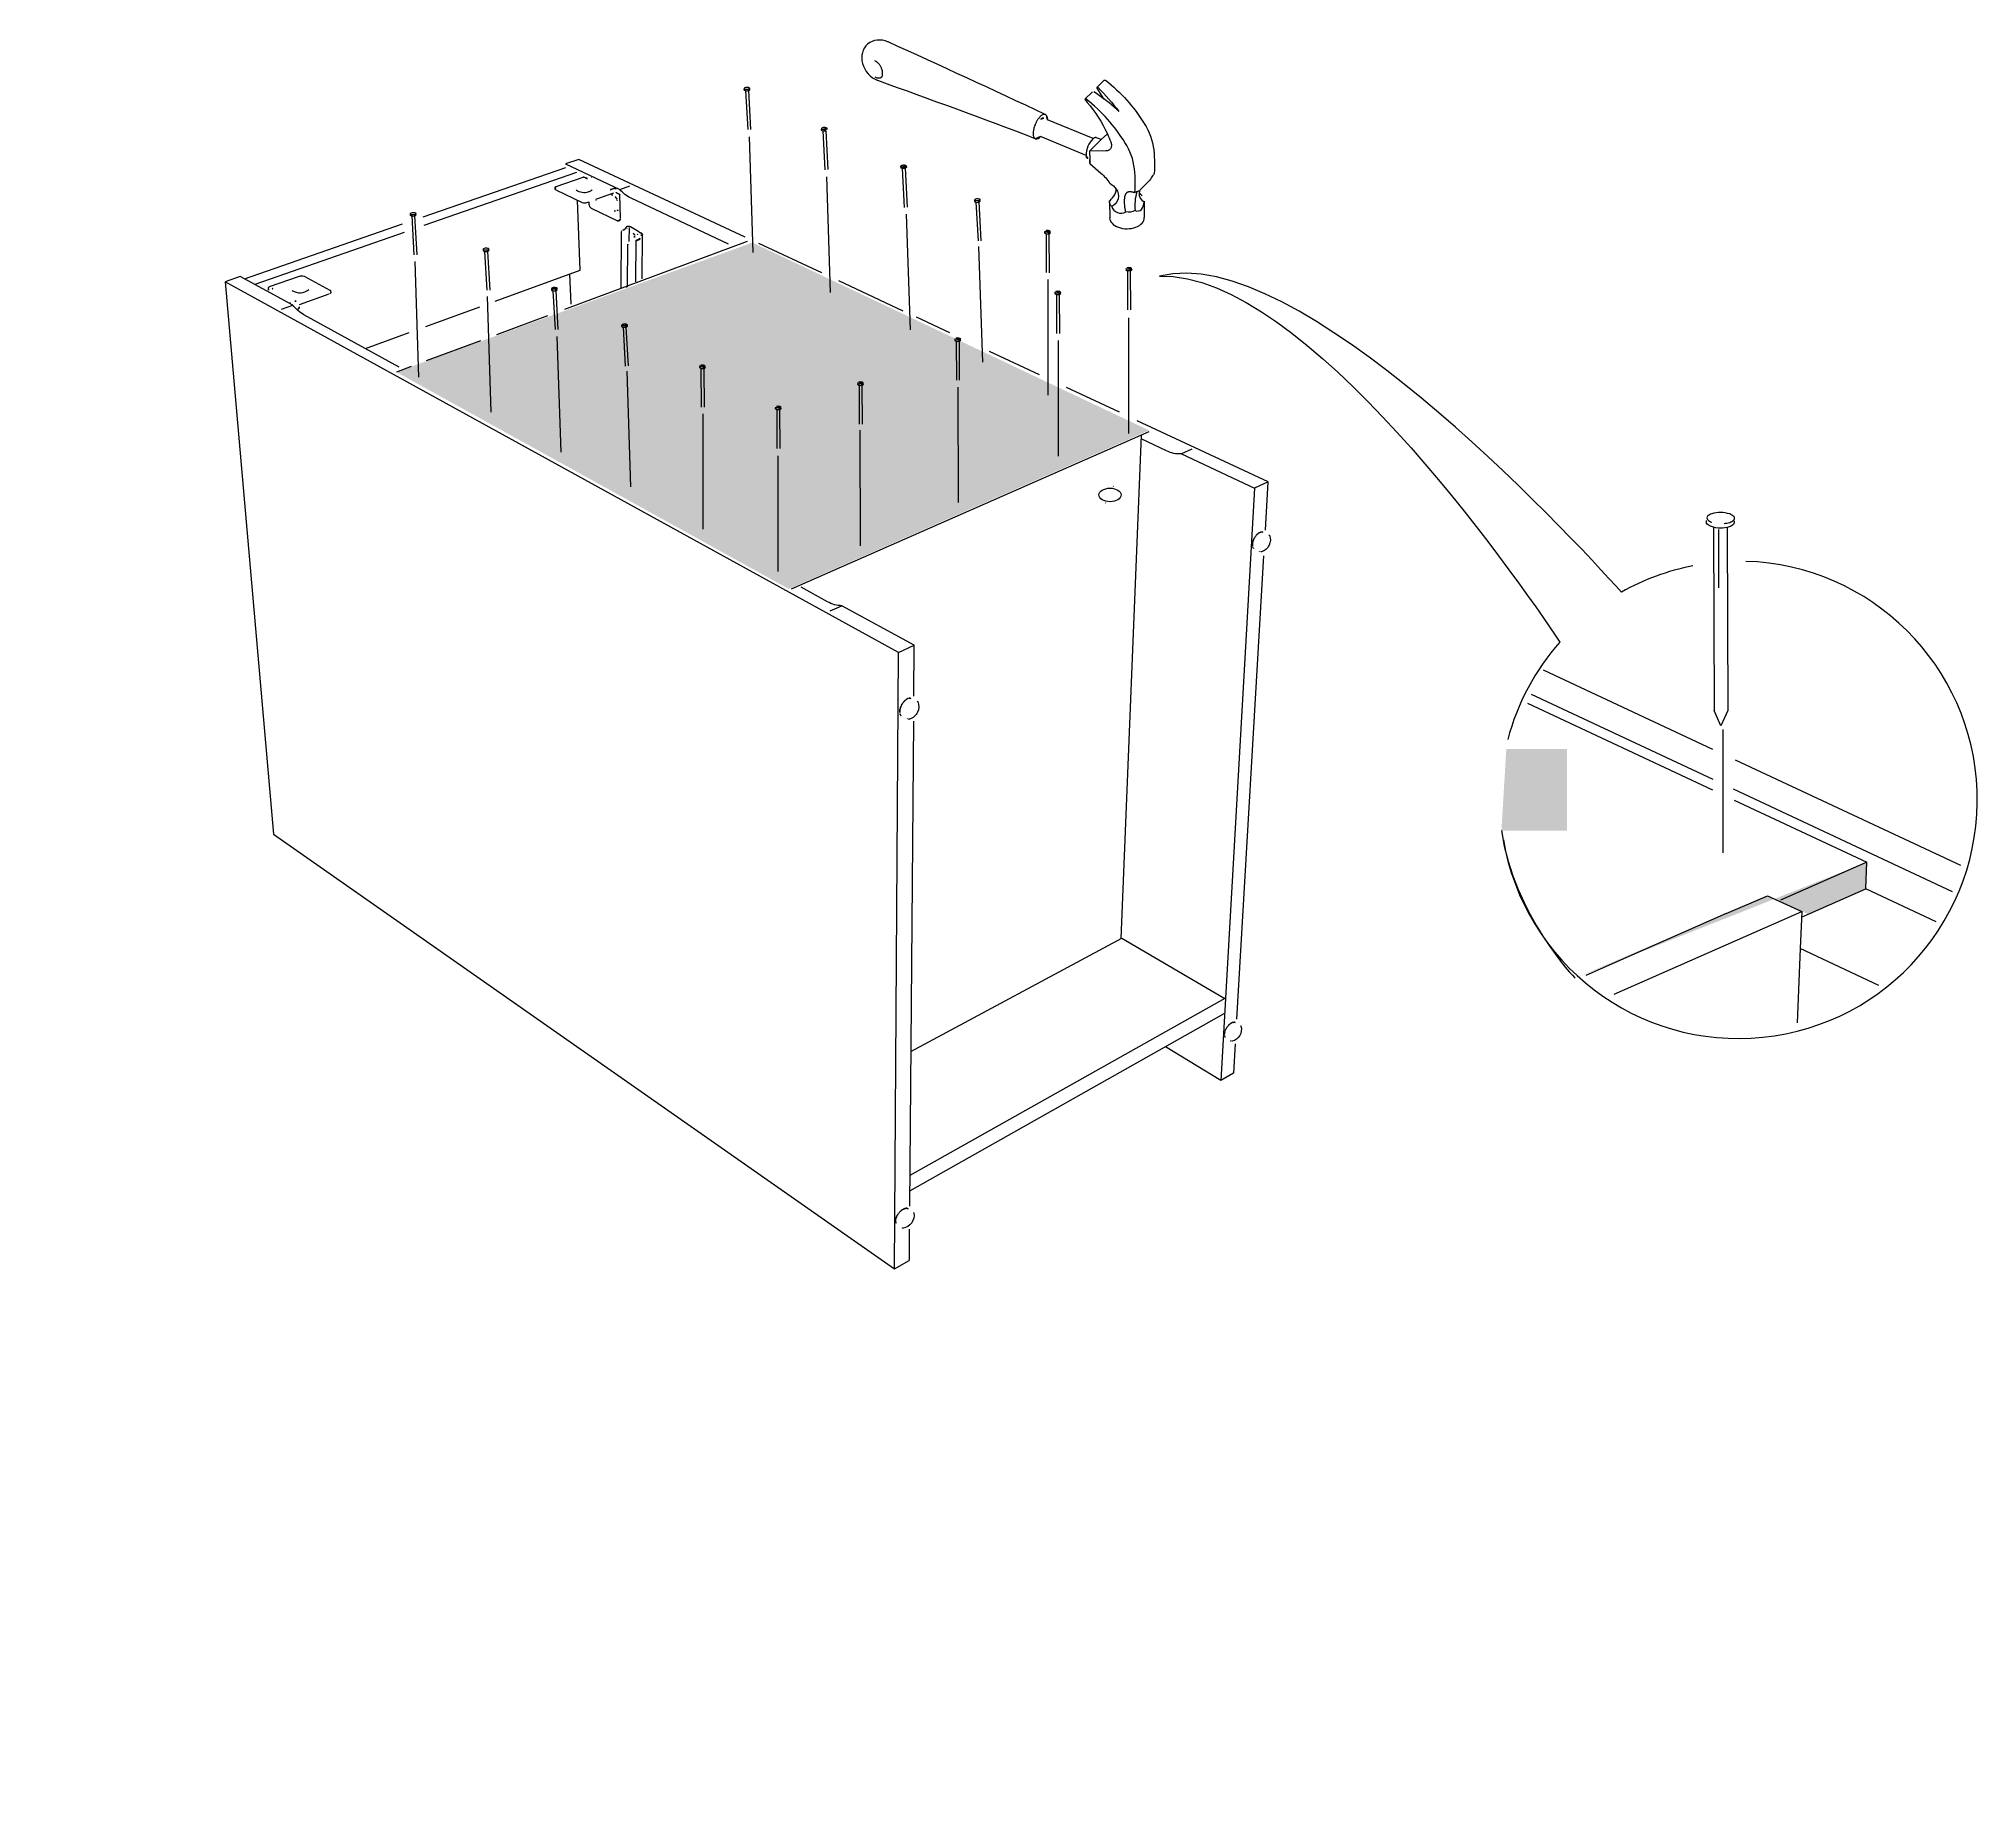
# Model space of a CAD drawing. Header units: metres. Extents: x -30.9 to 24.7, y -10.3 to 6.8.
# Drawn here: x -5.486 to -2.389, y -4.006 to -1.215 of the extents above; entities that cross this region are included whole.
import ezdxf

# ---------------------------------------------------------------- set-up
doc = ezdxf.new("R2010")
doc.units = ezdxf.units.M
doc.header["$MEASUREMENT"] = 0
doc.layers.add('PDF_Working_Num_Penna__1_Num_Penna__1', color=7, linetype='Continuous', lineweight=18, true_color=0xd1d2d4)
doc.layers.add('PDF_Working_Num_Penna__7_Num_Penna__7', color=7, linetype='Continuous', lineweight=18)
doc.styles.add('GENERATED_STYLE_1', font='')
doc.styles.get('GENERATED_STYLE_1').set_extended_font_data('Arial')

msp = doc.modelspace()

# ---------------------------------------------------------------- hatches: boundary and pattern name
at = {"layer": 'PDF_Working_Num_Penna__1_Num_Penna__1', "linetype": 'Continuous', "lineweight": 18, "true_color": 0xd1d2d4}
for points in [[(-3.712, -1.8409), (-4.3457, -1.5409), (-4.9145, -1.7478), (-4.2874, -2.0944)], [(-3.141, -2.35), (-3.1488, -2.4805), (-3.0441, -2.4805), (-3.0441, -2.35)], [(-2.7123, -2.5896), (-2.6576, -2.6147), (-2.5665, -2.5734), (-2.565, -2.5311)], [(-2.7235, -2.5845), (-3.0312, -2.7163), (-2.7123, -2.5896)]]:
    msp.add_hatch(color=254, dxfattribs=at).paths.add_polyline_path(points)

# ---------------------------------------------------------------- linework, layer by layer
at = {"layer": 'PDF_Working_Num_Penna__7_Num_Penna__7', "color": 7, "linetype": 'Continuous', "lineweight": 18, "flags": 128}
for points in [[(-3.8776, -1.3363, 0.004032), (-4.1289, -1.2202), (-4.1291, -1.2201), (-4.1296, -1.2199), (-4.1301, -1.2198)], [(-3.8755, -1.3383), (-3.8758, -1.3378), (-3.8762, -1.3374), (-3.8765, -1.3371), (-3.8768, -1.3368), (-3.8772, -1.3365), (-3.8776, -1.3363, 0.293827), (-3.8857, -1.3396), (-3.8864, -1.3402), (-3.887, -1.3409), (-3.8876, -1.3416), (-3.8882, -1.3424), (-3.8888, -1.3432), (-3.8894, -1.344), (-3.89, -1.3449), (-3.8905, -1.3458), (-3.891, -1.3466), (-3.8915, -1.3475), (-3.892, -1.3483), (-3.8924, -1.3492), (-3.8928, -1.3501), (-3.8933, -1.351), (-3.8937, -1.352), (-3.894, -1.3529), (-3.8947, -1.3546), (-3.8953, -1.3563), (-3.8958, -1.3581), (-3.896, -1.359), (-3.8962, -1.3598), (-3.8964, -1.3607), (-3.8965, -1.3615), (-3.8967, -1.3623), (-3.8968, -1.3632), (-3.8969, -1.364), (-3.897, -1.3648), (-3.897, -1.3656), (-3.897, -1.3663), (-3.897, -1.3671), (-3.897, -1.3679), (-3.897, -1.3687), (-3.8969, -1.3694), (-3.8968, -1.37), (-3.8966, -1.3706), (-3.8965, -1.3712), (-3.8963, -1.3718), (-3.896, -1.3723), (-3.8958, -1.3729), (-3.8955, -1.3733), (-3.8952, -1.3737), (-3.8948, -1.3741), (-3.8944, -1.3744), (-3.894, -1.3747), (-3.8936, -1.3749, 0.005278), (-4.1454, -1.2821), (-4.1452, -1.2821)], [(-3.8023, -1.2999), (-3.8143, -1.3117), (-3.8108, -1.3168, -0.067106), (-3.7785, -1.3669), (-3.7771, -1.3702), (-3.7757, -1.3734), (-3.7743, -1.3767), (-3.7731, -1.38), (-3.7726, -1.3814), (-3.7723, -1.3828), (-3.7721, -1.3842), (-3.772, -1.3855), (-3.7721, -1.3868), (-3.7723, -1.388), (-3.7726, -1.3892), (-3.773, -1.3902), (-3.7736, -1.3912), (-3.7743, -1.392), (-3.7751, -1.3927), (-3.7761, -1.3933), (-3.7771, -1.3938), (-3.7782, -1.3942), (-3.7794, -1.3944), (-3.7807, -1.3945), (-3.8068, -1.3947)], [(-3.7954, -1.2932), (-3.7934, -1.2933, -0.041353), (-3.7603, -1.3314), (-3.764, -1.3278), (-3.7678, -1.3243), (-3.7717, -1.3209), (-3.7757, -1.3175), (-3.7797, -1.3142), (-3.7839, -1.311), (-3.7866, -1.3068), (-3.7894, -1.3027), (-3.7923, -1.2986), (-3.7954, -1.2932), (-3.7834, -1.2814), (-3.7812, -1.2813, -0.08518), (-3.7195, -1.3507, -0.115403), (-3.7043, -1.3928), (-3.7038, -1.3983), (-3.7035, -1.4038), (-3.7033, -1.4092), (-3.7032, -1.4146), (-3.7032, -1.4199), (-3.7034, -1.4252), (-3.7037, -1.4304), (-3.705, -1.4324), (-3.7062, -1.4342), (-3.7073, -1.4359), (-3.7084, -1.4377), (-3.7096, -1.4396), (-3.7109, -1.4417), (-3.7263, -1.4568), (-3.7266, -1.4577), (-3.7269, -1.4584), (-3.7271, -1.4591), (-3.7273, -1.4598), (-3.7275, -1.4605), (-3.7276, -1.4613, 0.318388), (-3.7197, -1.4756), (-3.7196, -1.4754), (-3.7196, -1.4751), (-3.7196, -1.4747), (-3.7196, -1.4745), (-3.7194, -1.5009)], [(-3.7281, -1.4587), (-3.7293, -1.459), (-3.7303, -1.4593), (-3.7313, -1.4596), (-3.7323, -1.4599), (-3.7334, -1.4603), (-3.7345, -1.4607), (-3.7343, -1.4555), (-3.7341, -1.4502), (-3.734, -1.4449), (-3.7341, -1.4396), (-3.7343, -1.4341), (-3.7347, -1.4287), (-3.7351, -1.4232, 0.115121), (-3.7503, -1.381, 0.085167), (-3.8121, -1.3116), (-3.8143, -1.3117)], [(-3.8012, -1.3748, 0.213584), (-3.8124, -1.4018), (-3.8854, -1.3715)], [(-4.3838, -1.5435), (-4.5395, -1.47, -0.09759), (-4.5576, -1.4559), (-4.5416, -1.4503)], [(-3.7888, -1.43), (-3.7867, -1.4318), (-3.7848, -1.4337), (-3.7829, -1.4357), (-3.7811, -1.4377), (-3.7794, -1.4398), (-3.7778, -1.4419), (-3.7762, -1.4441), (-3.7759, -1.4443), (-3.7757, -1.4446), (-3.7754, -1.4449), (-3.7751, -1.4452), (-3.7748, -1.4456), (-3.7745, -1.446, -0.093121), (-3.7642, -1.4554)], [(-4.6598, -1.4566), (-4.6175, -1.4768, 0.176788), (-4.6102, -1.477), (-4.607, -1.4759), (-4.6069, -1.4794, 0.256606), (-4.6035, -1.4857), (-4.5613, -1.5059)], [(-4.6018, -1.4565), (-4.6019, -1.4567), (-4.6021, -1.4569), (-4.6025, -1.4575), (-4.6031, -1.4579), (-4.6037, -1.4584), (-4.6045, -1.4588), (-4.6054, -1.4592), (-4.6063, -1.4596), (-4.6069, -1.4598), (-4.6076, -1.46, -0.24708), (-4.6271, -1.4573)], [(-3.7714, -1.4834, 0.484203), (-3.749, -1.4919), (-3.7493, -1.4905), (-3.7496, -1.489), (-3.7498, -1.4876), (-3.7501, -1.4862), (-3.7503, -1.4847), (-3.7505, -1.4833), (-3.7506, -1.482), (-3.7508, -1.4806), (-3.7509, -1.4793), (-3.7509, -1.4781), (-3.751, -1.4769), (-3.751, -1.4757), (-3.751, -1.4746), (-3.751, -1.4734), (-3.751, -1.4724), (-3.7509, -1.4713), (-3.7508, -1.4704), (-3.7507, -1.4695), (-3.7506, -1.4686), (-3.7505, -1.4678), (-3.7503, -1.467), (-3.7501, -1.4662), (-3.7499, -1.4655), (-3.7497, -1.4649), (-3.7494, -1.4642), (-3.7492, -1.4636), (-3.7489, -1.4631), (-3.7486, -1.4626), (-3.7483, -1.4621), (-3.7479, -1.4617), (-3.7475, -1.4613), (-3.7472, -1.4609), (-3.7467, -1.4606), (-3.7463, -1.4603), (-3.7458, -1.46), (-3.7453, -1.4598), (-3.7448, -1.4596), (-3.7443, -1.4595), (-3.7432, -1.4593), (-3.7425, -1.4593), (-3.7419, -1.4593), (-3.7411, -1.4594), (-3.7404, -1.4595), (-3.7397, -1.4596), (-3.7389, -1.4598), (-3.7381, -1.46), (-3.7372, -1.4603), (-3.7359, -1.4605), (-3.7345, -1.4607)], [(-3.7313, -1.4596, 0.101066), (-3.7341, -1.4898, -0.203079), (-3.749, -1.4919)], [(-4.5261, -1.5246), (-4.5262, -1.5243), (-4.5264, -1.524), (-4.5267, -1.5237), (-4.527, -1.5235), (-4.5406, -1.5159, 0.214948), (-4.5472, -1.5159), (-4.5473, -1.516), (-4.5475, -1.5162)], [(-4.9099, -1.7398), (-5.0622, -1.6563, -0.091963), (-5.0801, -1.6409), (-5.1639, -1.5951), (-5.1879, -1.6034), (-5.1107, -2.4862), (-4.1184, -3.181), (-4.0953, -3.1677)], [(-5.1191, -1.6146), (-5.1191, -1.614), (-5.119, -1.6134), (-5.1188, -1.6129), (-5.1184, -1.6123), (-5.118, -1.6119), (-5.1176, -1.6115), (-5.1171, -1.6113), (-5.0695, -1.5946, -0.189379), (-5.0619, -1.5948), (-5.0206, -1.617), (-5.0202, -1.6172), (-5.0199, -1.6175), (-5.0197, -1.6179), (-5.0196, -1.6182), (-5.0194, -1.6207)], [(-3.6437, -1.8712), (-3.6602, -1.8786, -0.133244), (-3.6839, -1.8737), (-3.7246, -1.8545)], [(-2.7929, -1.9898, 0.047478), (-2.7841, -1.988, 0.115042), (-2.7775, -1.9842, 0.425993), (-2.7775, -1.9786, 0.113937), (-2.7841, -1.9746, 0.077604), (-2.7985, -1.9722, 0.078654), (-2.8128, -1.9743, 0.116517), (-2.8194, -1.9781, 0.427215), (-2.8194, -1.9836, 0.113212), (-2.8128, -1.9876)], [(-3.5203, -2.008), (-3.5199, -2.0083), (-3.5197, -2.0084), (-3.5195, -2.0086, -0.446503), (-3.5323, -2.035), (-3.5329, -2.035), (-3.5332, -2.035)], [(-2.7769, -1.9855), (-2.7769, -1.9885, -0.205658), (-2.7781, -1.9913, -0.116181), (-2.7847, -1.9951, -0.078952), (-2.799, -1.9972, -0.077372), (-2.8134, -1.9947, -0.113407), (-2.82, -1.9908, -0.200554), (-2.8212, -1.988), (-2.8212, -1.9849)], [(-4.0877, -2.2659), (-4.087, -2.1842), (-4.2025, -2.1211, -0.137627), (-4.2255, -2.1148), (-4.2678, -2.0917)], [(-4.0822, -2.2738), (-4.0818, -2.2741), (-4.0815, -2.2742), (-4.0813, -2.2744, -0.446468), (-4.0949, -2.3024), (-4.0956, -2.3023), (-4.0958, -2.3023)], [(-3.5657, -2.7923), (-3.5654, -2.7926), (-3.5652, -2.7927), (-3.5651, -2.793, -0.433373), (-3.5792, -2.8172), (-3.5798, -2.8171), (-3.58, -2.8171)], [(-4.0883, -3.0909), (-4.088, -3.0912), (-4.0878, -3.0913), (-4.0877, -3.0916, -0.433731), (-4.105, -3.1158), (-4.1056, -3.1156), (-4.1058, -3.1156)]]:
    msp.add_lwpolyline(points, format="xyb", dxfattribs=at)
for points in [[(-4.1499, -1.2763), (-4.1489, -1.2767), (-4.1479, -1.2771), (-4.147, -1.2774), (-4.146, -1.2776), (-4.1452, -1.2778), (-4.1443, -1.2779), (-4.1435, -1.2779), (-4.1428, -1.2779), (-4.1421, -1.2778), (-4.1415, -1.2777), (-4.141, -1.2775), (-4.1404, -1.2773), (-4.1399, -1.277), (-4.1395, -1.2767), (-4.1391, -1.2763), (-4.1387, -1.2758), (-4.1384, -1.2753), (-4.1382, -1.2748), (-4.138, -1.2742), (-4.1378, -1.2736), (-4.1377, -1.2729), (-4.1376, -1.2722), (-4.1375, -1.2715), (-4.1375, -1.2707), (-4.1375, -1.27), (-4.1376, -1.2691), (-4.1377, -1.2683), (-4.1379, -1.2675), (-4.138, -1.2666), (-4.1383, -1.2657), (-4.1385, -1.2648), (-4.1388, -1.2639), (-4.1392, -1.2629), (-4.1396, -1.2619), (-4.14, -1.261), (-4.1405, -1.26), (-4.141, -1.259), (-4.1416, -1.2581), (-4.1422, -1.2572), (-4.1428, -1.2564), (-4.1436, -1.2554), (-4.1444, -1.2546), (-4.1452, -1.2537), (-4.1461, -1.253), (-4.147, -1.2523), (-4.148, -1.2517), (-4.149, -1.2511), (-4.15, -1.2507)], [(-4.3566, -1.2981), (-4.3532, -1.3603)], [(-4.3519, -1.2979), (-4.3485, -1.3601)], [(-3.7999, -1.2997), (-3.7958, -1.3024), (-3.7918, -1.3052), (-3.7878, -1.308), (-3.7839, -1.311)], [(-4.2331, -1.3622), (-4.2297, -1.4244)], [(-4.2284, -1.3621), (-4.225, -1.4242)], [(-3.7957, -1.3733), (-3.7963, -1.3731), (-3.7971, -1.373), (-3.7978, -1.3731), (-3.7986, -1.3734), (-3.7995, -1.3737), (-3.8003, -1.3742), (-3.8012, -1.3748), (-3.8742, -1.3445)], [(-4.3442, -1.5568), (-4.3504, -1.3721)], [(-3.7882, -1.3764), (-3.8068, -1.3947), (-3.8067, -1.408)], [(-3.7785, -1.3669), (-3.7882, -1.3764), (-3.7957, -1.3733)], [(-4.8715, -1.4996), (-4.6439, -1.4207)], [(-4.6228, -1.4079), (-4.6441, -1.4152)], [(-4.6441, -1.4152), (-4.5576, -1.4559)], [(-4.3572, -1.5322), (-4.6228, -1.4079)], [(-4.1064, -1.4224), (-4.103, -1.4846)], [(-4.1017, -1.4222), (-4.0983, -1.4844)], [(-3.8067, -1.4145), (-3.7888, -1.43)], [(-4.6268, -1.4288), (-4.8707, -1.5138)], [(-4.659, -1.4513), (-4.6159, -1.4362), (-4.6155, -1.4361), (-4.6151, -1.4361), (-4.6148, -1.4362)], [(-4.2207, -1.6206), (-4.2269, -1.4359)], [(-4.6208, -1.5848), (-4.6251, -1.4732)], [(-4.5674, -1.4618), (-4.5962, -1.472)], [(-4.5562, -1.502), (-4.5574, -1.4647)], [(-3.9885, -1.4761), (-3.9851, -1.5383)], [(-3.9838, -1.4759), (-3.9804, -1.5381)], [(-3.7749, -1.4751), (-3.7747, -1.5012)], [(-5.1572, -1.5987), (-4.9049, -1.5112)], [(-4.89, -1.4983), (-4.8866, -1.5605)], [(-4.8853, -1.4981), (-4.8819, -1.5603)], [(-4.543, -1.5386), (-4.5426, -1.5384), (-4.5423, -1.5382), (-4.5421, -1.5169)], [(-4.0932, -1.6803), (-4.0994, -1.4956)], [(-4.9021, -1.5247), (-5.1407, -1.6078)], [(-4.3541, -1.5393), (-4.6458, -1.6478)], [(-4.5553, -1.6136), (-4.5549, -1.5232)], [(-4.545, -1.6117), (-4.5447, -1.5444)], [(-4.5319, -1.6036), (-4.5315, -1.5373)], [(-4.5218, -1.5989), (-4.5213, -1.5273)], [(-4.2349, -1.5895), (-4.3354, -1.5424)], [(-3.9777, -1.7321), (-3.9839, -1.5474)], [(-3.8765, -1.5266), (-3.8763, -1.5889)], [(-3.8718, -1.5267), (-3.8716, -1.589)], [(-4.8785, -1.7561), (-4.8847, -1.5713)], [(-4.7735, -1.5551), (-4.7701, -1.6172)], [(-4.7688, -1.5549), (-4.7654, -1.6171)], [(-4.1184, -3.181), (-4.1124, -2.1959), (-5.1879, -1.6034)], [(-4.7568, -1.6346), (-4.6208, -1.5848)], [(-4.6352, -1.6394), (-4.6371, -1.5908)], [(-4.1047, -1.6504), (-4.2076, -1.6022)], [(-3.873, -1.7845), (-3.8732, -1.5997)], [(-3.7465, -1.586), (-3.7463, -1.6483)], [(-3.7418, -1.5861), (-3.7416, -1.6483)], [(-5.0982, -1.6473), (-5.0801, -1.6409)], [(-5.0694, -1.6397), (-5.0217, -1.6228)], [(-4.7629, -1.8119), (-4.7691, -1.6271)], [(-4.6644, -1.6178), (-4.661, -1.68)], [(-4.6597, -1.6176), (-4.6563, -1.6798)], [(-3.86, -1.6238), (-3.8598, -1.686)], [(-3.8553, -1.6238), (-3.8551, -1.6861)], [(-4.8674, -1.675), (-4.7811, -1.6435)], [(-4.6733, -1.658), (-4.7548, -1.6883)], [(-4.0302, -1.6852), (-4.0835, -1.6603)], [(-3.7441, -1.846), (-3.7443, -1.6613)], [(-4.9637, -1.7103), (-4.8939, -1.6847)], [(-4.78, -1.6977), (-4.8669, -1.73)], [(-4.6514, -1.8756), (-4.6576, -1.6909)], [(-4.5524, -1.6761), (-4.549, -1.7383)], [(-4.5477, -1.6759), (-4.5442, -1.7381)], [(-4.0199, -1.6985), (-4.0197, -1.7607)], [(-4.0152, -1.6985), (-4.015, -1.7608)], [(-3.8566, -1.8824), (-3.8568, -1.6976)], [(-3.8868, -1.7523), (-3.9667, -1.715)], [(-4.8908, -1.7389), (-4.9145, -1.7478)], [(-4.5398, -1.9314), (-4.546, -1.7466)], [(-4.4278, -1.7418), (-4.4276, -1.8041)], [(-4.4231, -1.7419), (-4.4229, -1.8041)], [(-4.1753, -1.7687), (-4.1751, -1.831)], [(-4.1706, -1.7688), (-4.1704, -1.831)], [(-4.0165, -1.9565), (-4.0167, -1.7718)], [(-3.7591, -1.8121), (-3.8438, -1.7725)], [(-4.4243, -1.9991), (-4.4245, -1.8144)], [(-4.3068, -1.8075), (-4.3066, -1.8698)], [(-4.3021, -1.8076), (-4.3019, -1.8699)], [(-3.5258, -2.0004), (-3.5213, -1.9234), (-3.7306, -1.8255)], [(-4.2834, -2.0942), (-3.7118, -1.8427)], [(-4.1731, -2.0257), (-4.1733, -1.8409)], [(-3.7243, -1.8484), (-3.7568, -2.6529)], [(-4.3045, -2.0664), (-4.3047, -1.8816)], [(-3.6602, -1.8786), (-3.5433, -1.9336)], [(-3.5433, -1.9336), (-3.5971, -2.8797)], [(-3.5213, -1.9234), (-3.5433, -1.9336)], [(-2.8101, -1.9957), (-2.8091, -2.2884)], [(-2.8019, -1.9993), (-2.8018, -2.0925)], [(-2.788, -1.996), (-2.787, -2.2887)], [(-3.5717, -2.7818), (-3.5282, -2.0412)], [(-4.2214, -2.1296), (-4.2025, -2.1211)], [(-4.1124, -2.1959), (-4.087, -2.1842)], [(-2.8111, -2.3508), (-3.0816, -2.2242)], [(-3.1069, -2.2769), (-2.8115, -2.4155)], [(-2.8103, -2.399), (-3.1009, -2.2628)], [(-2.798, -2.313), (-2.8091, -2.2884)], [(-2.787, -2.2887), (-2.798, -2.313)], [(-4.088, -2.3058), (-4.0946, -3.0805)], [(-2.7951, -2.3189), (-2.7951, -2.5161)], [(-2.4149, -2.5362), (-2.7748, -2.3678)], [(-2.4279, -2.5783), (-2.778, -2.4141)], [(-2.7769, -2.4317), (-2.565, -2.5311)], [(-2.6693, -2.6186), (-2.5665, -2.5734), (-2.565, -2.5311), (-2.703, -2.5917)], [(-2.7895, -2.6132), (-2.7235, -2.5845), (-2.669, -2.6098)], [(-2.4539, -2.6262), (-2.5665, -2.5734)], [(-2.7895, -2.6132), (-3.0138, -2.7118)], [(-2.9689, -2.7417), (-2.669, -2.6098)], [(-2.669, -2.6098), (-2.6714, -2.6689)], [(-4.0925, -2.8336), (-3.7554, -2.6522)], [(-3.7554, -2.6522), (-3.591, -2.7488)], [(-2.6714, -2.6689), (-2.6762, -2.7877)], [(-2.5456, -2.7281), (-2.6713, -2.6689)], [(-3.591, -2.7488), (-4.0942, -3.0315)], [(-3.5924, -2.7733), (-4.0944, -3.0568)], [(-3.5971, -2.8797), (-3.6857, -2.8259)], [(-3.574, -2.8214), (-3.5768, -2.8679), (-3.5971, -2.8797)], [(-4.0949, -3.1176), (-4.0953, -3.1677)]]:
    msp.add_lwpolyline(points, dxfattribs=at)
for points in [[(-4.3591, -1.2959), (-4.3591, -1.2966, 0.197813), (-4.3588, -1.2971, 0.115026), (-4.3573, -1.2979, 0.157668), (-4.3511, -1.2977, 0.113151), (-4.3499, -1.2968, 0.206615), (-4.3497, -1.2962)], [(-4.3496, -1.2947, 0.203961), (-4.3499, -1.2941, 0.115199), (-4.3514, -1.2933, 0.077008), (-4.3544, -1.293, 0.080595), (-4.3575, -1.2936, 0.116144), (-4.3588, -1.2944, 0.430821), (-4.3587, -1.2956, 0.115398)], [(-4.353, -1.2966, 0.048995), (-4.3512, -1.2961, 0.109163)], [(-4.2356, -1.3601), (-4.2356, -1.3607, 0.197813), (-4.2353, -1.3613, 0.112425), (-4.2338, -1.3621, 0.075683), (-4.2308, -1.3624, 0.077537), (-4.2277, -1.3618, 0.113151)], [(-4.2278, -1.3575, 0.077008), (-4.2309, -1.3571, 0.080595), (-4.234, -1.3577, 0.118471), (-4.2353, -1.3586, 0.430449), (-4.2352, -1.3598, 0.117817)], [(-4.2295, -1.3608, 0.046753), (-4.2277, -1.3603, 0.108959)], [(-3.8936, -1.3749, 0.293017), (-3.8854, -1.3715)], [(-4.0995, -1.4198), (-4.0995, -1.4205, -0.209062), (-4.0997, -1.4211, -0.113151), (-4.101, -1.422, -0.076087), (-4.1041, -1.4226, -0.074248), (-4.1071, -1.4222, -0.112425), (-4.1086, -1.4214, -0.202561), (-4.1089, -1.4209)], [(-4.1011, -1.4176, 0.077008), (-4.1042, -1.4173, 0.080595), (-4.1072, -1.4179, 0.118471), (-4.1086, -1.4187, 0.43221), (-4.1085, -1.4199, 0.115398)], [(-4.1028, -1.4209, 0.049028), (-4.101, -1.4205, 0.111489)], [(-3.768, -1.4665, 0.138558), (-3.7642, -1.4554, -0.460056), (-3.7714, -1.4834, -0.239055), (-3.7749, -1.4751), (-3.7749, -1.4748), (-3.7749, -1.4746), (-3.7749, -1.4743), (-3.7735, -1.4729), (-3.7722, -1.4717), (-3.7711, -1.4705), (-3.7701, -1.4693), (-3.7691, -1.468)], [(-3.991, -1.4739), (-3.991, -1.4746, 0.203961), (-3.9907, -1.4752, 0.112425), (-3.9892, -1.4759, 0.157668), (-3.983, -1.4757, 0.113151), (-3.9818, -1.4748, 0.209062), (-3.9816, -1.4742)], [(-3.9815, -1.4727, 0.199219), (-3.9818, -1.4721, 0.110379), (-3.9832, -1.4713, 0.077008), (-3.9863, -1.471, 0.080568), (-3.9893, -1.4716, 0.116144), (-3.9907, -1.4725, 0.208034)], [(-3.9849, -1.4747, 0.046753), (-3.9831, -1.4742, 0.111489)], [(-3.7276, -1.4613), (-3.7268, -1.4622), (-3.7261, -1.463), (-3.7253, -1.4637), (-3.7246, -1.4645), (-3.7237, -1.4652), (-3.7227, -1.466, -0.123504)], [(-4.8925, -1.4961), (-4.8925, -1.4968, 0.197813), (-4.8922, -1.4973, 0.115026), (-4.8907, -1.4981, 0.157668), (-4.8845, -1.4979, 0.113151), (-4.8833, -1.497, 0.206615), (-4.8831, -1.4964)], [(-4.883, -1.4949, 0.203961), (-4.8833, -1.4943, 0.115199), (-4.8847, -1.4935, 0.077008), (-4.8878, -1.4932, 0.080595), (-4.8908, -1.4938, 0.116144), (-4.8922, -1.4946, 0.430821), (-4.8921, -1.4958, 0.115398)], [(-4.8864, -1.4968, 0.048995), (-4.8846, -1.4964, 0.109163)], [(-3.8788, -1.5243), (-3.8788, -1.525, 0.203309), (-3.8786, -1.5256, 0.110919), (-3.8772, -1.5264, 0.157504), (-3.871, -1.5265, 0.118459), (-3.8697, -1.5257, 0.207822), (-3.8694, -1.5251)], [(-3.8709, -1.5222, 0.157312), (-3.877, -1.5221, 0.11928)], [(-3.8728, -1.5254, 0.050781), (-3.8709, -1.525, 0.11469), (-3.8695, -1.5242, 0.429933)], [(-4.776, -1.5529), (-4.7759, -1.5535, 0.197813), (-4.7756, -1.5541, 0.115026), (-4.7742, -1.5549, 0.157668), (-4.768, -1.5546, 0.113151), (-4.7667, -1.5538, 0.206615), (-4.7665, -1.5532)], [(-4.7665, -1.5516, 0.203961), (-4.7668, -1.5511, 0.115199), (-4.7682, -1.5503, 0.077008), (-4.7713, -1.5499, 0.080595), (-4.7743, -1.5505, 0.116144), (-4.7757, -1.5514, 0.430821), (-4.7756, -1.5526, 0.115398)], [(-4.7699, -1.5536, 0.048995), (-4.7681, -1.5531, 0.109163)], [(-3.7395, -1.5838), (-3.7395, -1.5845, -0.207822), (-3.7397, -1.5851, -0.123241), (-3.7411, -1.5859, -0.079502), (-3.7442, -1.5863, -0.077512), (-3.7472, -1.5858, -0.113261), (-3.7486, -1.5849, -0.197907), (-3.7489, -1.5843)], [(-3.741, -1.5815, 0.156576), (-3.7471, -1.5814, 0.121902)], [(-3.7429, -1.5847, 0.04387), (-3.741, -1.5844, 0.116885), (-3.7396, -1.5835, 0.428352)], [(-4.6669, -1.6156), (-4.6669, -1.6163, 0.197813), (-4.6666, -1.6169, 0.115026), (-4.6651, -1.6176, 0.157925), (-4.659, -1.6174, 0.113151), (-4.6577, -1.6165, 0.209062), (-4.6575, -1.6159)], [(-4.6591, -1.613, 0.077008), (-4.6622, -1.6127, 0.080595), (-4.6652, -1.6133, 0.118471), (-4.6666, -1.6142, 0.208034)], [(-4.6608, -1.6164, 0.049028), (-4.659, -1.6159, 0.113816)], [(-3.8624, -1.6215), (-3.8624, -1.6221, 0.197907), (-3.8621, -1.6227, 0.110919), (-3.8607, -1.6236, 0.15823), (-3.8546, -1.6236, 0.118459), (-3.8532, -1.6228, 0.207822), (-3.853, -1.6222)], [(-3.8545, -1.6193, 0.158995), (-3.8606, -1.6192, 0.11928)], [(-3.8564, -1.6225, 0.046195), (-3.8545, -1.6221, 0.11928), (-3.8531, -1.6213, 0.203309)], [(-4.5471, -1.6713, 0.077008), (-4.5502, -1.671, 0.079165), (-4.5532, -1.6716, 0.118471), (-4.5545, -1.6724, 0.208034)], [(-4.5548, -1.6739), (-4.5548, -1.6746, 0.200879), (-4.5545, -1.6751, 0.115026), (-4.5531, -1.6759, 0.157925), (-4.547, -1.6757, 0.113151), (-4.5456, -1.6748, 0.209062), (-4.5454, -1.6742)], [(-4.5488, -1.6746, 0.046753), (-4.5469, -1.6742, 0.111701)], [(-4.0223, -1.6962), (-4.0223, -1.6968, 0.197907), (-4.022, -1.6974, 0.110919), (-4.0206, -1.6983, 0.15823), (-4.0145, -1.6983, 0.118459), (-4.0131, -1.6975, 0.207822), (-4.0128, -1.6969)], [(-4.0144, -1.694, 0.158995), (-4.0205, -1.6939, 0.11928)], [(-4.0162, -1.6972, 0.046195), (-4.0144, -1.6968, 0.11928), (-4.013, -1.696, 0.203309)], [(-4.4301, -1.7395), (-4.4301, -1.7402, 0.197907), (-4.4299, -1.7407, 0.110919), (-4.4285, -1.7416, 0.157504), (-4.4223, -1.7417, 0.118459), (-4.421, -1.7409, 0.207822), (-4.4207, -1.7403)], [(-4.4223, -1.7373, 0.157775), (-4.4284, -1.7372, 0.11928)], [(-4.4241, -1.7405, 0.046195), (-4.4223, -1.7402, 0.116885), (-4.4209, -1.7393, 0.429948)], [(-4.1698, -1.7642, 0.157775), (-4.1759, -1.7641, 0.11928)], [(-4.1776, -1.7664), (-4.1776, -1.767, 0.197907), (-4.1774, -1.7676, 0.110919), (-4.176, -1.7685, 0.157504), (-4.1698, -1.7686, 0.118459), (-4.1685, -1.7677, 0.207822), (-4.1682, -1.7672)], [(-4.1716, -1.7674, 0.046195), (-4.1698, -1.767, 0.116885), (-4.1683, -1.7662, 0.429948)], [(-4.3091, -1.8052), (-4.3091, -1.8059, 0.197907), (-4.3089, -1.8065, 0.110919), (-4.3075, -1.8073, 0.157504), (-4.3013, -1.8074, 0.118459), (-4.3, -1.8066, 0.207822), (-4.2997, -1.806)], [(-4.3012, -1.8031, 0.157775), (-4.3073, -1.803, 0.11928)], [(-4.3031, -1.8063, 0.046195), (-4.3012, -1.8059, 0.116885), (-4.2998, -1.8051, 0.429948)]]:
    msp.add_lwpolyline(points, format="xyb", close=True, dxfattribs=at)
for points in [[(-3.88, -1.3421), (-3.8806, -1.3419), (-3.8812, -1.3419), (-3.8819, -1.342), (-3.8826, -1.3422), (-3.8834, -1.3426), (-3.8841, -1.3431), (-3.8849, -1.3437)], [(-3.8755, -1.3383), (-3.8751, -1.3391), (-3.8748, -1.34), (-3.8745, -1.3409), (-3.8744, -1.3419), (-3.8742, -1.3431), (-3.8742, -1.3438), (-3.8742, -1.3445)], [(-3.8096, -1.4068), (-3.8102, -1.4065), (-3.8108, -1.406), (-3.8113, -1.4054), (-3.8117, -1.4047), (-3.812, -1.4039), (-3.8123, -1.4029)], [(-3.8067, -1.4145), (-3.8067, -1.408)], [(-4.6609, -1.4553), (-4.661, -1.453), (-4.661, -1.4526), (-4.6608, -1.4523), (-4.6605, -1.452), (-4.6601, -1.4517), (-4.6596, -1.4514)], [(-4.6598, -1.4566), (-4.6602, -1.4564), (-4.6605, -1.4561), (-4.6607, -1.4559), (-4.6608, -1.4556)], [(-4.6148, -1.4362), (-4.6115, -1.4377)], [(-4.6111, -1.4385), (-4.6116, -1.4382), (-4.6119, -1.4381), (-4.612, -1.4379), (-4.6119, -1.4377)], [(-4.6114, -1.4378), (-4.6111, -1.4381), (-4.6109, -1.4383)], [(-4.6108, -1.4386), (-4.6104, -1.4386), (-4.6099, -1.4387), (-4.6095, -1.4387), (-4.6091, -1.4386)], [(-4.6024, -1.4365), (-4.6027, -1.4364)], [(-4.5717, -1.4559), (-4.5657, -1.4538), (-4.5652, -1.454)], [(-4.5648, -1.4541), (-4.5644, -1.4543), (-4.564, -1.4547), (-4.5638, -1.4552), (-4.5636, -1.4557)], [(-4.5955, -1.4739), (-4.5958, -1.473)], [(-4.5717, -1.4559), (-4.572, -1.4561), (-4.5722, -1.4563), (-4.5724, -1.4564), (-4.5724, -1.4566), (-4.5722, -1.4568), (-4.572, -1.4569)], [(-4.5701, -1.4633), (-4.5701, -1.4639), (-4.5699, -1.4644), (-4.5696, -1.4649), (-4.5693, -1.4652)], [(-4.5621, -1.4715), (-4.5626, -1.4706), (-4.563, -1.4698), (-4.5636, -1.469), (-4.5641, -1.4683), (-4.5647, -1.4677)], [(-4.563, -1.4616), (-4.5632, -1.4612), (-4.5634, -1.4607)], [(-4.5585, -1.4633), (-4.5618, -1.4617), (-4.5622, -1.4616), (-4.5626, -1.4616)], [(-4.5615, -1.4734), (-4.5618, -1.4724)], [(-4.5574, -1.4647), (-4.5575, -1.4643), (-4.5578, -1.4639), (-4.5581, -1.4635)], [(-4.5667, -1.4901), (-4.5643, -1.4909)], [(-4.5609, -1.4901), (-4.5611, -1.4895), (-4.5613, -1.4888)], [(-4.5613, -1.5059), (-4.5609, -1.5061), (-4.5604, -1.5062), (-4.5601, -1.5062)], [(-4.5597, -1.5061), (-4.5577, -1.5054), (-4.5573, -1.5052), (-4.5569, -1.5048), (-4.5566, -1.5045), (-4.5564, -1.5039), (-4.5562, -1.5034), (-4.5562, -1.5028)], [(-4.5475, -1.5162), (-4.5487, -1.5195)], [(-4.5475, -1.5162), (-4.5475, -1.5164)], [(-4.5545, -1.5222), (-4.5547, -1.5224), (-4.5548, -1.5226), (-4.5549, -1.5229)], [(-4.5496, -1.5198), (-4.5501, -1.52), (-4.5506, -1.5202), (-4.5512, -1.5204), (-4.5517, -1.5206), (-4.5522, -1.5209), (-4.5526, -1.5211)], [(-4.5462, -1.5186), (-4.546, -1.5184)], [(-4.5447, -1.5444), (-4.5447, -1.5441), (-4.5446, -1.5437)], [(-4.5351, -1.5272), (-4.5349, -1.5272), (-4.5347, -1.5274), (-4.5353, -1.5268), (-4.5359, -1.5264)], [(-4.5347, -1.5274), (-4.5342, -1.528), (-4.5336, -1.5288)], [(-4.5339, -1.5305), (-4.5341, -1.5309), (-4.5342, -1.5313), (-4.5343, -1.5318), (-4.5341, -1.5324), (-4.5339, -1.5329)], [(-4.5317, -1.5366), (-4.5316, -1.5368)], [(-4.5302, -1.5375), (-4.5263, -1.5361), (-4.5259, -1.5358), (-4.5256, -1.5355), (-4.5252, -1.5351), (-4.5249, -1.5347), (-4.5248, -1.5344)], [(-4.5293, -1.5277), (-4.5295, -1.5279), (-4.5298, -1.528)], [(-4.5246, -1.5255), (-4.525, -1.5254), (-4.5254, -1.5253), (-4.5257, -1.5252), (-4.5259, -1.525), (-4.5261, -1.5249)], [(-4.5229, -1.5288), (-4.5232, -1.5289), (-4.5234, -1.5289), (-4.5237, -1.5289), (-4.524, -1.5288)], [(-4.5223, -1.5261), (-4.5227, -1.5259), (-4.5233, -1.5257), (-4.5239, -1.5256)], [(-4.5213, -1.5273), (-4.5213, -1.5277), (-4.5215, -1.528), (-4.5219, -1.5283), (-4.5223, -1.5286)], [(-4.5213, -1.5273), (-4.5213, -1.527), (-4.5215, -1.5267), (-4.5218, -1.5264)], [(-5.1191, -1.6146), (-5.1189, -1.6171)], [(-5.1128, -1.615), (-5.1125, -1.6148), (-5.1122, -1.6146), (-5.1121, -1.6144), (-5.112, -1.6142), (-5.1121, -1.6141), (-5.1124, -1.6138)], [(-5.0837, -1.637), (-5.0842, -1.6374), (-5.0846, -1.6378)], [(-5.0744, -1.6346), (-5.0747, -1.6345), (-5.0751, -1.6344), (-5.0756, -1.6343), (-5.0761, -1.6343), (-5.0766, -1.6344)], [(-5.0194, -1.6207), (-5.0195, -1.6211), (-5.0196, -1.6214), (-5.02, -1.6218), (-5.0204, -1.6222), (-5.021, -1.6225)], [(-4.5473, -1.6118), (-4.5469, -1.6117), (-4.5465, -1.6116), (-4.546, -1.6116), (-4.5455, -1.6116)], [(-5.0719, -1.6474), (-5.0713, -1.6471), (-5.0708, -1.6467), (-5.0703, -1.6462), (-5.0699, -1.6457), (-5.0695, -1.645), (-5.0693, -1.6444), (-5.0692, -1.6437)], [(-3.7691, -1.9304), (-3.7686, -1.9306)], [(-3.781, -1.9571), (-3.7815, -1.9569)], [(-3.5433, -2.0125), (-3.5434, -2.0127), (-3.5436, -2.0128), (-3.5437, -2.0131), (-3.5437, -2.0133), (-3.544, -2.0137)], [(-3.5422, -2.0109), (-3.5425, -2.0111), (-3.5426, -2.0114), (-3.5427, -2.0116), (-3.543, -2.012)], [(-3.5411, -2.0093), (-3.5412, -2.0094), (-3.5414, -2.0095), (-3.5415, -2.0098), (-3.5415, -2.0099), (-3.5419, -2.0104)], [(-3.5407, -2.0089), (-3.5409, -2.0091)], [(-3.5398, -2.0079), (-3.5401, -2.0081), (-3.5403, -2.0083), (-3.5403, -2.0085), (-3.5405, -2.0087)], [(-3.5385, -2.0067), (-3.5388, -2.0068), (-3.539, -2.0069), (-3.5391, -2.0072), (-3.5395, -2.0076)], [(-3.5372, -2.0056), (-3.5374, -2.0056), (-3.5375, -2.0057), (-3.5377, -2.0058), (-3.5378, -2.006), (-3.5381, -2.0064)], [(-3.5359, -2.0047), (-3.5362, -2.0048), (-3.5364, -2.0051), (-3.5368, -2.0054)], [(-3.5346, -2.004), (-3.5349, -2.0041), (-3.5351, -2.0043), (-3.5354, -2.0045)], [(-3.5333, -2.0035), (-3.5336, -2.0036), (-3.5337, -2.0038), (-3.5341, -2.004)], [(-3.5321, -2.0033), (-3.5323, -2.0034), (-3.5328, -2.0036)], [(-3.5309, -2.0033), (-3.5312, -2.0034), (-3.5315, -2.0035)], [(-3.5309, -2.0033), (-3.5301, -2.0037)], [(-3.5467, -2.0231), (-3.5468, -2.0233), (-3.5468, -2.0235), (-3.5468, -2.0237), (-3.5467, -2.0243)], [(-3.5467, -2.0253), (-3.5468, -2.0251), (-3.5468, -2.0249)], [(-3.5466, -2.0214), (-3.5466, -2.0216), (-3.5467, -2.0219), (-3.5466, -2.0222), (-3.5467, -2.0226)], [(-3.5467, -2.0253), (-3.5465, -2.0257)], [(-3.5465, -2.0267), (-3.5466, -2.0264)], [(-3.5463, -2.0198), (-3.5464, -2.0199), (-3.5464, -2.0201), (-3.5464, -2.0203), (-3.5465, -2.0209)], [(-3.5465, -2.0267), (-3.5462, -2.0271)], [(-3.5462, -2.0197), (-3.5461, -2.0191)], [(-3.5461, -2.028), (-3.5462, -2.0277)], [(-3.5461, -2.028), (-3.5459, -2.0281), (-3.5457, -2.0283)], [(-3.5459, -2.0186), (-3.546, -2.0185), (-3.5459, -2.0183), (-3.5458, -2.018)], [(-3.545, -2.0161), (-3.5452, -2.0162), (-3.5453, -2.0164), (-3.5454, -2.0166), (-3.5453, -2.0168), (-3.5455, -2.0174)], [(-3.5448, -2.0299), (-3.545, -2.0297), (-3.5449, -2.0295), (-3.5451, -2.0294), (-3.5452, -2.0292)], [(-3.5442, -2.0143), (-3.5444, -2.0144), (-3.5445, -2.0146), (-3.5446, -2.0148), (-3.5446, -2.015), (-3.5448, -2.0155)], [(-3.5353, -2.0342), (-3.5354, -2.0344)], [(-3.5332, -2.035), (-3.5335, -2.0349)], [(-4.1101, -2.2898), (-4.1103, -2.29), (-4.1103, -2.2902), (-4.1103, -2.2904), (-4.1101, -2.291)], [(-4.1101, -2.2921), (-4.1102, -2.2919), (-4.1102, -2.2916)], [(-4.11, -2.288), (-4.1101, -2.2882), (-4.1101, -2.2885), (-4.1101, -2.2888), (-4.1101, -2.2893)], [(-4.1097, -2.2862), (-4.1098, -2.2864), (-4.1099, -2.2866), (-4.1099, -2.2868), (-4.1098, -2.287), (-4.1099, -2.2875)], [(-4.1096, -2.2861), (-4.1095, -2.2856)], [(-4.1093, -2.2851), (-4.1094, -2.2849), (-4.1093, -2.2847), (-4.1092, -2.2844)], [(-4.1084, -2.2823), (-4.1085, -2.2825), (-4.1087, -2.2827), (-4.1087, -2.2829), (-4.1087, -2.2831), (-4.1089, -2.2837)], [(-4.1075, -2.2804), (-4.1077, -2.2806), (-4.1078, -2.2808), (-4.1079, -2.281), (-4.1079, -2.2812), (-4.1081, -2.2818)], [(-4.1065, -2.2786), (-4.1067, -2.2787), (-4.1068, -2.2789), (-4.1069, -2.2791), (-4.1069, -2.2794), (-4.1073, -2.2799)], [(-4.1054, -2.2768), (-4.1056, -2.2769), (-4.1057, -2.2771), (-4.1058, -2.2773), (-4.1059, -2.2775), (-4.1062, -2.278)], [(-4.1042, -2.2752), (-4.1044, -2.2752), (-4.1045, -2.2754), (-4.1046, -2.2756), (-4.1047, -2.2758), (-4.1051, -2.2764)], [(-4.1037, -2.2747), (-4.104, -2.2749)], [(-4.1029, -2.2737), (-4.103, -2.2737), (-4.1032, -2.2739), (-4.1034, -2.2741), (-4.1034, -2.2743), (-4.1036, -2.2745)], [(-4.1015, -2.2724), (-4.1016, -2.2724), (-4.1018, -2.2725), (-4.102, -2.2727), (-4.1021, -2.2729), (-4.1025, -2.2733)], [(-4.1001, -2.2712), (-4.1002, -2.2712), (-4.1004, -2.2713), (-4.1006, -2.2715), (-4.1007, -2.2717), (-4.1011, -2.272)], [(-4.0987, -2.2703), (-4.099, -2.2704), (-4.0992, -2.2707), (-4.0997, -2.271)], [(-4.0973, -2.2696), (-4.0976, -2.2697), (-4.0978, -2.2699), (-4.0982, -2.2701)], [(-4.096, -2.269), (-4.0962, -2.2692), (-4.0964, -2.2693), (-4.0968, -2.2695)], [(-4.0946, -2.2688), (-4.0949, -2.2689), (-4.0954, -2.2691)], [(-4.0934, -2.2688), (-4.0937, -2.2689), (-4.094, -2.269)], [(-4.0934, -2.2688), (-4.0926, -2.2692)], [(-4.1101, -2.2921), (-4.11, -2.2926)], [(-4.1099, -2.2936), (-4.11, -2.2933)], [(-4.1099, -2.2936), (-4.1097, -2.294)], [(-4.1095, -2.2949), (-4.1096, -2.2946)], [(-4.1095, -2.2949), (-4.1093, -2.295), (-4.1091, -2.2953)], [(-4.1089, -2.2961), (-4.1086, -2.2962), (-4.1084, -2.2964)], [(-4.1082, -2.297), (-4.1083, -2.2968)], [(-4.098, -2.3016), (-4.0982, -2.3017)], [(-4.0958, -2.3023), (-4.0962, -2.3023)], [(-4.0949, -2.3024), (-4.0947, -2.3024)], [(-3.5785, -2.7873), (-3.5788, -2.7873), (-3.579, -2.7875), (-3.5793, -2.7876)], [(-3.5773, -2.7869), (-3.5776, -2.787), (-3.5777, -2.7871), (-3.5781, -2.7872)], [(-3.5761, -2.7868), (-3.5764, -2.7869), (-3.5768, -2.787)], [(-3.5751, -2.7869), (-3.5753, -2.7869), (-3.5756, -2.787)], [(-3.5751, -2.7869), (-3.5744, -2.7873)], [(-3.5915, -2.8067), (-3.5916, -2.8064), (-3.5916, -2.8062)], [(-3.5913, -2.8045), (-3.5915, -2.8047), (-3.5915, -2.8051), (-3.5914, -2.8056)], [(-3.5915, -2.8067), (-3.5914, -2.807)], [(-3.5914, -2.808), (-3.5915, -2.8077)], [(-3.5914, -2.808), (-3.5913, -2.8084)], [(-3.591, -2.8029), (-3.5911, -2.8031), (-3.5912, -2.8033), (-3.5912, -2.8036), (-3.5913, -2.8041)], [(-3.5912, -2.8092), (-3.5913, -2.8089)], [(-3.5912, -2.8092), (-3.591, -2.8094), (-3.5909, -2.8096)], [(-3.5906, -2.8013), (-3.5908, -2.8015), (-3.5908, -2.8017), (-3.5908, -2.8018), (-3.5909, -2.8025)], [(-3.5908, -2.8103), (-3.5905, -2.8105), (-3.5904, -2.8107)], [(-3.5906, -2.8012), (-3.5904, -2.8008)], [(-3.5902, -2.8112), (-3.5903, -2.811)], [(-3.5902, -2.8003), (-3.5902, -2.7999), (-3.5901, -2.7997)], [(-3.5891, -2.7979), (-3.5893, -2.798), (-3.5895, -2.7982), (-3.5895, -2.7984), (-3.5895, -2.7986), (-3.5897, -2.7991)], [(-3.5883, -2.7962), (-3.5884, -2.7964), (-3.5886, -2.7966), (-3.5887, -2.7968), (-3.5887, -2.7969), (-3.5889, -2.7974)], [(-3.5872, -2.7946), (-3.5874, -2.7948), (-3.5875, -2.7949), (-3.5877, -2.7952), (-3.5877, -2.7953), (-3.588, -2.7958)], [(-3.5861, -2.7932), (-3.5864, -2.7934), (-3.5865, -2.7936), (-3.5866, -2.7938), (-3.587, -2.7942)], [(-3.5849, -2.7918), (-3.5853, -2.792), (-3.5854, -2.7922), (-3.5854, -2.7923), (-3.5858, -2.7928)], [(-3.5845, -2.7914), (-3.5847, -2.7916)], [(-3.5837, -2.7905), (-3.584, -2.7907), (-3.5841, -2.7909), (-3.5842, -2.7911), (-3.5844, -2.7912)], [(-3.5823, -2.7895), (-3.5826, -2.7895), (-3.5828, -2.7897), (-3.5829, -2.7899), (-3.5833, -2.7902)], [(-3.581, -2.7885), (-3.5813, -2.7886), (-3.5815, -2.7887), (-3.5816, -2.7889), (-3.582, -2.7892)], [(-3.5818, -2.8162), (-3.582, -2.8163)], [(-3.5798, -2.7878), (-3.58, -2.7878), (-3.5803, -2.7881), (-3.5807, -2.7883)], [(-3.58, -2.8171), (-3.5803, -2.817)], [(-4.1154, -3.0978), (-4.1152, -3.0974)], [(-4.115, -3.0969), (-4.115, -3.0967), (-4.1149, -3.0965), (-4.1147, -3.0963)], [(-4.1136, -3.0945), (-4.1138, -3.0946), (-4.114, -3.0948), (-4.114, -3.095), (-4.114, -3.0952), (-4.1143, -3.0956)], [(-4.1125, -3.0928), (-4.1127, -3.0929), (-4.1128, -3.0931), (-4.113, -3.0933), (-4.113, -3.0935), (-4.1133, -3.094)], [(-4.1113, -3.0912), (-4.1114, -3.0913), (-4.1116, -3.0914), (-4.1118, -3.0917), (-4.1118, -3.0919), (-4.1122, -3.0923)], [(-4.11, -3.0898), (-4.1103, -3.0899), (-4.1104, -3.0902), (-4.1105, -3.0904), (-4.1109, -3.0908)], [(-4.1086, -3.0884), (-4.1089, -3.0886), (-4.109, -3.0888), (-4.1091, -3.0889), (-4.1096, -3.0893)], [(-4.1081, -3.088), (-4.1083, -3.0882)], [(-4.1071, -3.0872), (-4.1074, -3.0873), (-4.1076, -3.0875), (-4.1077, -3.0877), (-4.1079, -3.0878)], [(-4.1056, -3.0862), (-4.1059, -3.0863), (-4.1061, -3.0864), (-4.1062, -3.0866), (-4.1067, -3.0869)], [(-4.1041, -3.0853), (-4.1044, -3.0854), (-4.1046, -3.0855), (-4.1048, -3.0857), (-4.1052, -3.086)], [(-4.1027, -3.0847), (-4.103, -3.0847), (-4.1033, -3.085), (-4.1037, -3.0852)], [(-4.1013, -3.0843), (-4.1017, -3.0843), (-4.1018, -3.0845), (-4.1022, -3.0846)], [(-4.1, -3.084), (-4.1003, -3.084), (-4.1005, -3.0842), (-4.1009, -3.0843)], [(-4.0988, -3.084), (-4.0991, -3.0841), (-4.0995, -3.0841)], [(-4.0976, -3.0842), (-4.0979, -3.0842), (-4.0982, -3.0843)], [(-4.0976, -3.0842), (-4.097, -3.0847)], [(-4.117, -3.1049), (-4.1171, -3.1045)], [(-4.1169, -3.1035), (-4.117, -3.1032), (-4.1169, -3.103)], [(-4.117, -3.1049), (-4.1169, -3.1053)], [(-4.1169, -3.1035), (-4.1169, -3.1039)], [(-4.1168, -3.1062), (-4.1169, -3.1059)], [(-4.1165, -3.1012), (-4.1167, -3.1014), (-4.1167, -3.1016), (-4.1168, -3.1018), (-4.1168, -3.1024)], [(-4.1168, -3.1062), (-4.1167, -3.1064), (-4.1166, -3.1067)], [(-4.1165, -3.1074), (-4.1163, -3.1076), (-4.1162, -3.1078)], [(-4.1161, -3.0995), (-4.1162, -3.0997), (-4.1163, -3.1), (-4.1163, -3.1003), (-4.1164, -3.1007)], [(-4.116, -3.1084), (-4.1161, -3.1082)], [(-4.1155, -3.0979), (-4.1156, -3.0981), (-4.1157, -3.0983), (-4.1157, -3.0984), (-4.1159, -3.0991)], [(-4.1077, -3.1145), (-4.1078, -3.1146)], [(-4.1058, -3.1156), (-4.1061, -3.1155)]]:
    msp.add_lwpolyline(points, close=True, dxfattribs=at)
at = {"layer": 'PDF_Working_Num_Penna__7_Num_Penna__7', "color": 7, "linetype": 'Continuous', "lineweight": 18}
for centre, radius, start, end in [((-4.2269, -1.3589), 0.000829, 2.984, 48.7198), ((-4.1002, -1.419), 0.000816, 3.0296, 49.1416), ((-3.9883, -1.471), 0.00357, 228.8387, 255.214), ((-3.8759, -1.5215), 0.00366, 225.8253, 251.6727), ((-3.746, -1.5808), 0.00366, 225.8253, 251.6727), ((-5.0691, -1.599), 0.0221, 236.4486, 311.2051), ((-4.6642, -1.6127), 0.00359, 228.6758, 255.0066), ((-3.8595, -1.6187), 0.00352, 225.2956, 252.2025), ((-4.5462, -1.6727), 0.000816, 3.0296, 49.1416), ((-4.5521, -1.6709), 0.00359, 228.6758, 255.0066), ((-4.0194, -1.6934), 0.00352, 225.2956, 252.2025), ((-4.4272, -1.7366), 0.00364, 225.981, 251.8756), ((-4.1747, -1.7635), 0.00364, 225.981, 251.8756), ((-4.3062, -1.8023), 0.00364, 225.981, 251.8756), ((-2.7698, -2.4314), 0.3813, 189.6038, 88.293), ((-2.7703, -2.4295), 0.3791, 101.0539, 119.5016), ((-2.7704, -2.4316), 0.3807, 138.4706, 165.33)]:
    msp.add_arc(centre, radius, start, end, dxfattribs=at)
for centre, major_axis, ratio, start_param, end_param in [((-4.1372, -1.2511), (-0.0256, 0.0261), 0.843393, 5.177233, 8.319589), ((-3.7347, -1.4683), (-0.0069, 0.0218), 0.611966, 2.702657, 4.185671), ((-3.7471, -1.5011), (0.0277, 0.0002), 0.639084, 3.140269, 6.285926)]:
    msp.add_ellipse(centre, major_axis=major_axis, ratio=ratio, start_param=start_param, end_param=end_param, dxfattribs=at)
msp.add_ellipse((-3.7742, -1.9442), major_axis=(0.0177, 0), ratio=0.611806, dxfattribs=at)
for points in [[(-4.3498, -1.2953), (-4.3496, -1.2953), (-4.3499, -1.2947), (-4.3496, -1.2947)], [(-4.2264, -1.3582), (-4.2258, -1.3582), (-4.2284, -1.3575), (-4.2278, -1.3575)], [(-4.2264, -1.3609), (-4.2262, -1.3609), (-4.2264, -1.3603), (-4.2262, -1.3603)], [(-4.2263, -1.3594), (-4.2261, -1.3594), (-4.2263, -1.3588), (-4.2261, -1.3588)], [(-4.0997, -1.4184), (-4.0991, -1.4184), (-4.1017, -1.4176), (-4.1011, -1.4176)], [(-4.0996, -1.4196), (-4.0994, -1.4196), (-4.0996, -1.419), (-4.0994, -1.419)], [(-3.9909, -1.4731), (-3.9907, -1.4731), (-3.9909, -1.4737), (-3.9906, -1.4737)], [(-3.9817, -1.4733), (-3.9815, -1.4733), (-3.9817, -1.4727), (-3.9815, -1.4727)], [(-4.8832, -1.4955), (-4.883, -1.4955), (-4.8832, -1.4949), (-4.883, -1.4949)], [(-3.8784, -1.5229), (-3.8782, -1.5229), (-3.8789, -1.5235), (-3.8787, -1.5235)], [(-3.8787, -1.5235), (-3.8785, -1.5235), (-3.8787, -1.5241), (-3.8784, -1.5241)], [(-3.8695, -1.523), (-3.869, -1.523), (-3.8715, -1.5222), (-3.8709, -1.5222)], [(-2.957, -2.0995), (-3.0428, -2.0042), (-3.4767, -1.5372), (-3.695, -1.5945)], [(-4.7667, -1.5523), (-4.7665, -1.5523), (-4.7667, -1.5516), (-4.7665, -1.5516)], [(-3.7485, -1.5822), (-3.7483, -1.5822), (-3.749, -1.5828), (-3.7488, -1.5828)], [(-3.7488, -1.5828), (-3.7486, -1.5828), (-3.7487, -1.5834), (-3.7485, -1.5834)], [(-3.7396, -1.5824), (-3.7391, -1.5824), (-3.7416, -1.5815), (-3.741, -1.5815)], [(-3.695, -1.5945), (-3.4647, -1.5874), (-3.1273, -2.0719), (-3.0554, -2.1792)], [(-4.6668, -1.6148), (-4.6666, -1.6148), (-4.6668, -1.6153), (-4.6665, -1.6153)], [(-4.6577, -1.6138), (-4.6571, -1.6138), (-4.6597, -1.613), (-4.6591, -1.613)], [(-4.6574, -1.6144), (-4.6572, -1.6144), (-4.6579, -1.6138), (-4.6577, -1.6138)], [(-4.6576, -1.615), (-4.6574, -1.615), (-4.6576, -1.6144), (-4.6574, -1.6144)], [(-3.862, -1.62), (-3.8618, -1.62), (-3.8625, -1.6206), (-3.8623, -1.6206)], [(-3.8623, -1.6206), (-3.862, -1.6206), (-3.8622, -1.6212), (-3.862, -1.6212)], [(-3.8531, -1.6201), (-3.8526, -1.6201), (-3.8551, -1.6193), (-3.8545, -1.6193)], [(-3.8528, -1.6207), (-3.8526, -1.6207), (-3.8533, -1.6201), (-3.8531, -1.6201)], [(-4.5456, -1.6721), (-4.5451, -1.6721), (-4.5476, -1.6713), (-4.5471, -1.6713)], [(-4.5548, -1.673), (-4.5545, -1.673), (-4.5547, -1.6736), (-4.5545, -1.6736)], [(-4.5456, -1.6733), (-4.5453, -1.6733), (-4.5456, -1.6727), (-4.5454, -1.6727)], [(-4.0219, -1.6947), (-4.0217, -1.6947), (-4.0223, -1.6953), (-4.0221, -1.6953)], [(-4.0221, -1.6953), (-4.0219, -1.6953), (-4.0221, -1.6959), (-4.0219, -1.6959)], [(-4.013, -1.6948), (-4.0124, -1.6948), (-4.0149, -1.694), (-4.0144, -1.694)], [(-4.0127, -1.6954), (-4.0125, -1.6954), (-4.0132, -1.6948), (-4.013, -1.6948)], [(-4.4298, -1.738), (-4.4295, -1.738), (-4.4302, -1.7386), (-4.43, -1.7386)], [(-4.43, -1.7386), (-4.4298, -1.7386), (-4.43, -1.7392), (-4.4298, -1.7392)], [(-4.4209, -1.7382), (-4.4203, -1.7382), (-4.4228, -1.7373), (-4.4223, -1.7373)], [(-4.1773, -1.7649), (-4.177, -1.7649), (-4.1777, -1.7655), (-4.1775, -1.7655)], [(-4.1684, -1.7651), (-4.1678, -1.7651), (-4.1703, -1.7642), (-4.1698, -1.7642)], [(-4.1775, -1.7655), (-4.1773, -1.7655), (-4.1775, -1.7661), (-4.1773, -1.7661)], [(-4.3087, -1.8038), (-4.3085, -1.8038), (-4.3092, -1.8044), (-4.309, -1.8044)], [(-4.309, -1.8044), (-4.3088, -1.8044), (-4.309, -1.805), (-4.3087, -1.805)], [(-4.2998, -1.8039), (-4.2993, -1.8039), (-4.3018, -1.8031), (-4.3012, -1.8031)], [(-3.1488, -2.4805), (-3.1287, -2.616), (-3.0312, -2.7163), (-3.0312, -2.7163)]]:
    msp.add_open_spline(points, degree=3, dxfattribs=at)

# ---------------------------------------------------------------- texts
at = {"layer": 'PDF_Working_Num_Penna__7_Num_Penna__7', "color": 7, "linetype": 'Continuous', "lineweight": 18, "insert": (-2.7131, -2.3049), "char_height": 0.00000321, "attachment_point": 7, "rotation": 90, "style": 'GENERATED_STYLE_1'}
msp.add_mtext('\\A1;{\\pql;\\fArial|b0|i0|c0|p34;101221}', dxfattribs=at)
at = {"layer": 'PDF_Working_Num_Penna__7_Num_Penna__7', "color": 7, "linetype": 'Continuous', "lineweight": 18, "attachment_point": 7, "style": 'GENERATED_STYLE_1'}
for s, insert, char_height in [('\\A1;{\\pql;\\fArial|b0|i0|c0|p34;15x}', (-3.2588, -2.4767), 0.0000077), ('\\A1;{\\pql;\\fArial|b0|i0|c0|p34;18}', (-5.4859, -4.006), 0.00000428), ('\\A1;{\\pql;\\fArial|b0|i0|c0|p34;AA-1843312-3}', (-2.6313, -4.0012), 0.00000257)]:
    msp.add_mtext(s, dxfattribs=dict(at, insert=insert, char_height=char_height))

doc.saveas('drawing.dxf')
